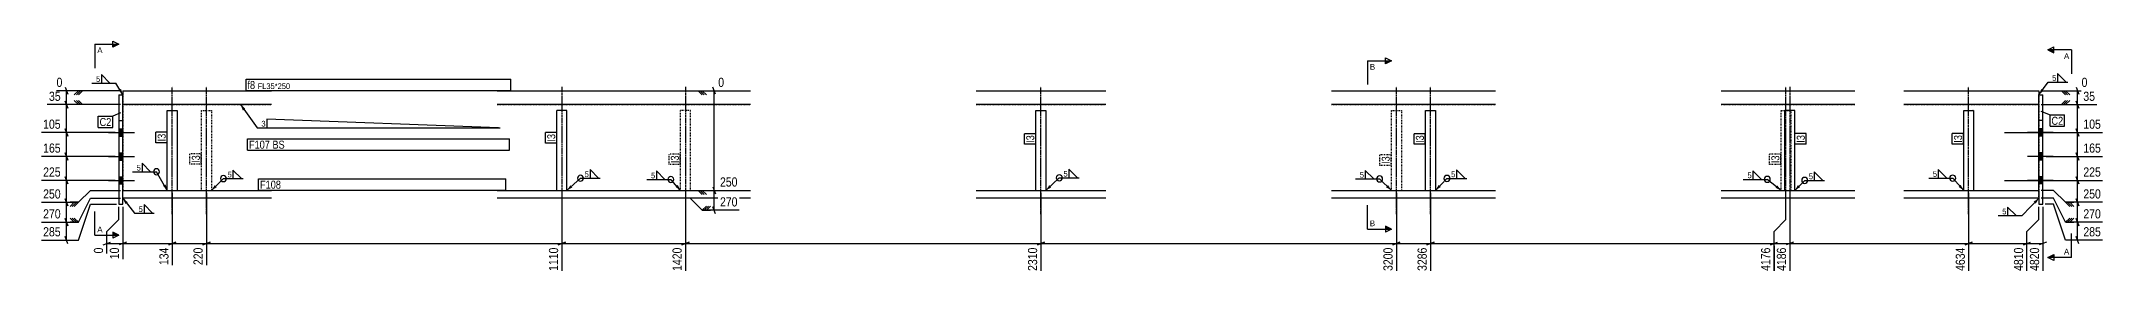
# Model space of a CAD drawing. Header units: millimetres. Extents: x 9 to 43793, y 10 to 1769.
# Drawn here: x 38628 to 43793, y 10 to 591 of the extents above; entities that cross this region are included whole.
import ezdxf

# ---------------------------------------------------------------- set-up
doc = ezdxf.new("R2010")
doc.units = ezdxf.units.MM
doc.linetypes.add('DXK_LINE_DOT2', pattern=[3.9198, 1.9599, -1.9599])
doc.linetypes.add('DXK_LINE_DOT3', pattern=[5.9187, 2.979, -0.9799, 0.9799, -0.9799])
for name, color, linetype in [('MÅLSÆTNING', 7, 'Continuous'), ('STÅL', 7, 'Continuous'), ('TEKST', 7, 'Continuous')]:
    doc.layers.add(name, color=color, linetype=linetype)
doc.styles.add('Arial', font='ARIAL.TTF', dxfattribs={"height": 0.2})
doc.styles.add('Arial Narrow', font='ARIALN.TTF', dxfattribs={"height": 0.2})

msp = doc.modelspace()

# ---------------------------------------------------------------- hatches: boundary and pattern name
at = {"layer": 'STÅL', "linetype": 'Continuous'}
for points in [[(38832.6, 352.6), (38832.6, 370.6), (38822.6, 370.6), (38822.6, 352.6)], [(38832.6, 352.6), (38832.6, 370.6), (38822.6, 370.6), (38822.6, 352.6)], [(43642.6, 352.6), (43642.6, 370.6), (43632.6, 370.6), (43632.6, 352.6)], [(43642.6, 352.6), (43642.6, 370.6), (43632.6, 370.6), (43632.6, 352.6)], [(38832.6, 292.6), (38832.6, 310.6), (38822.6, 310.6), (38822.6, 292.6)], [(38832.6, 292.6), (38832.6, 310.6), (38822.6, 310.6), (38822.6, 292.6)], [(43642.6, 292.6), (43642.6, 310.6), (43632.6, 310.6), (43632.6, 292.6)], [(43642.6, 292.6), (43642.6, 310.6), (43632.6, 310.6), (43632.6, 292.6)], [(38832.6, 232.6), (38832.6, 250.6), (38822.6, 250.6), (38822.6, 232.6)], [(38832.6, 232.6), (38832.6, 250.6), (38822.6, 250.6), (38822.6, 232.6)], [(43642.6, 232.6), (43642.6, 250.6), (43632.6, 250.6), (43632.6, 232.6)], [(43642.6, 232.6), (43642.6, 250.6), (43632.6, 250.6), (43632.6, 232.6)]]:
    msp.add_hatch(color=96, dxfattribs=at).paths.add_polyline_path(points)
at = {"layer": 'TEKST', "linetype": 'Continuous'}
for points in [[(38828.1, 471.4), (38832.6, 456.6), (38821.7, 467.5)], [(39133.3, 417.2), (39127.6, 431.6), (39139.4, 421.6)], [(39133.3, 417.2), (39127.6, 431.6), (39139.4, 421.6)], [(38939.8, 231.4), (38944.1, 216.6), (38933.3, 227.7)], [(39068, 224.4), (39054.7, 216.6), (39062.8, 229.8)], [(39958.8, 223.8), (39945.1, 216.6), (39953.8, 229.4)], [(40222.6, 230.3), (40229.7, 216.6), (40216.9, 225.3)], [(41158.6, 224.1), (41145.1, 216.6), (41153.4, 229.6)], [(42002.3, 229.7), (42010.5, 216.6), (41997.1, 224.3)], [(42977.2, 228.9), (42986.5, 216.6), (42972.4, 223.1)], [(43436.9, 230.3), (43444.1, 216.6), (43431.3, 225.3)], [(38838.9, 182.5), (38832.6, 196.6), (38844.8, 187.1)], [(43619.4, 188.5), (43632.6, 196.6), (43624.8, 183.2)]]:
    msp.add_hatch(color=3, dxfattribs=at).paths.add_polyline_path(points)

# ---------------------------------------------------------------- linework, layer by layer
at = {"layer": 'MÅLSÆTNING', "color": 7, "linetype": 'Continuous'}
for p, q in [((38721.5, 466.6), (38711, 456.1)), ((38732, 466.6), (38711, 466.6)), ((38726.7, 466.6), (38716.2, 456.1)), ((38732, 466.6), (38721.5, 456.1)), ((40240.6, 466.6), (40338.9, 466.6)), ((40273.5, 466.6), (40284, 456.1)), ((40273.5, 466.6), (40294.5, 466.6)), ((40278.8, 466.6), (40289.3, 456.1)), ((40284, 466.6), (40294.5, 456.1)), ((40317.6, 457.6), (40310.4, 475.6)), ((40314, 216.6), (40314, 466.6)), ((43638.6, 466.6), (43754.1, 466.6)), ((43688.8, 466.6), (43699.3, 456.1)), ((43688.8, 466.6), (43709.8, 466.6)), ((43694.1, 466.6), (43704.6, 456.1)), ((43699.3, 466.6), (43709.8, 456.1)), ((43725.7, 475.6), (43732.9, 457.6)), ((43729.3, 431.6), (43729.3, 466.6)), ((38826.6, 431.6), (38643.3, 431.6)), ((38687.9, 440.6), (38695.1, 422.6)), ((38691.5, 361.6), (38691.5, 431.6)), ((38721.5, 431.6), (38711, 442.1)), ((38721.5, 431.6), (38711, 442.1)), ((38732, 431.6), (38711, 431.6)), ((38732, 431.6), (38711, 431.6)), ((38726.7, 431.6), (38716.2, 442.1)), ((38726.7, 431.6), (38716.2, 442.1)), ((38732, 431.6), (38721.5, 442.1)), ((38732, 431.6), (38721.5, 442.1)), ((43638.6, 431.6), (43777.5, 431.6)), ((43638.6, 431.6), (43777.5, 431.6)), ((43688.8, 431.6), (43699.3, 442.1)), ((43688.8, 431.6), (43699.3, 442.1)), ((43688.8, 431.6), (43709.8, 431.6)), ((43688.8, 431.6), (43709.8, 431.6)), ((43694.1, 431.6), (43704.6, 442.1)), ((43694.1, 431.6), (43704.6, 442.1)), ((43699.3, 431.6), (43709.8, 442.1)), ((43699.3, 431.6), (43709.8, 442.1)), ((43732.9, 422.6), (43725.7, 440.6)), ((43725.7, 440.6), (43732.9, 422.6)), ((38813.6, 361.6), (38628.7, 361.6)), ((38695.1, 352.6), (38687.9, 370.6)), ((38687.9, 310.6), (38695.1, 292.6)), ((43725.7, 310.6), (43732.9, 292.6)), ((38813.6, 301.6), (38628.7, 301.6)), ((38691.5, 241.6), (38691.5, 301.6)), ((43651.1, 301.6), (43792.1, 301.6)), ((43729.3, 241.6), (43729.3, 301.6)), ((38813.6, 241.6), (38628.7, 241.6)), ((38813.6, 241.6), (38628.7, 241.6)), ((38695.1, 232.6), (38687.9, 250.6)), ((38687.9, 250.6), (38695.1, 232.6)), ((38691.5, 186.6), (38691.5, 241.6)), ((38721.5, 186.6), (38751.5, 216.6)), ((38721.5, 186.6), (38751.5, 216.6)), ((38751.5, 216.6), (38826.6, 216.6)), ((38751.5, 216.6), (38826.6, 216.6)), ((38956.6, 210.6), (38956.6, 29)), ((38956.6, 210.6), (38956.6, 29)), ((39042.2, 210.6), (39042.2, 29)), ((39932.6, 210.6), (39932.6, 14.4)), ((40239.6, 216.6), (40376.8, 216.6)), ((40239.6, 216.6), (40376.8, 216.6)), ((40242.2, 210.6), (40242.2, 14.4)), ((40242.2, 210.6), (40242.2, 14.4)), ((40273.5, 216.6), (40284, 206.1)), ((40273.5, 216.6), (40294.5, 216.6)), ((40273.5, 216.6), (40284, 206.1)), ((40273.5, 216.6), (40294.5, 216.6)), ((40278.8, 216.6), (40289.3, 206.1)), ((40278.8, 216.6), (40289.3, 206.1)), ((40284, 216.6), (40294.5, 206.1)), ((40284, 216.6), (40294.5, 206.1)), ((40310.4, 225.6), (40317.6, 207.6)), ((40310.4, 225.6), (40317.6, 207.6)), ((40314, 166.6), (40314, 216.6)), ((41132.6, 210.6), (41132.6, 14.4)), ((41132.6, 210.6), (41132.6, 14.4)), ((42023, 210.6), (42023, 14.4)), ((42108.6, 210.6), (42108.6, 14.4)), ((42108.6, 210.6), (42108.6, 14.4)), ((42999, 143.1), (42999, 210.6)), ((42999, 143.1), (42999, 210.6)), ((43008.6, 210.6), (43008.6, 14.4)), ((43008.6, 210.6), (43008.6, 14.4)), ((43456.6, 210.6), (43456.6, 14.4)), ((43456.6, 210.6), (43456.6, 14.4)), ((43546.6, 241.6), (43792.1, 241.6)), ((43669.3, 216.6), (43638.6, 216.6)), ((43669.3, 216.6), (43638.6, 216.6)), ((43699.3, 186.6), (43669.3, 216.6)), ((43699.3, 186.6), (43669.3, 216.6)), ((43732.9, 232.6), (43725.7, 250.6)), ((38628.7, 186.6), (38721.5, 186.6)), ((38628.7, 186.6), (38721.5, 186.6)), ((38695.1, 177.6), (38687.9, 195.6)), ((38687.9, 195.6), (38695.1, 177.6)), ((38691.5, 136.6), (38691.5, 186.6)), ((38711, 186.6), (38700.5, 176.1)), ((38721.5, 186.6), (38700.5, 186.6)), ((38711, 186.6), (38700.5, 176.1)), ((38721.5, 186.6), (38700.5, 186.6)), ((38716.2, 186.6), (38705.7, 176.1)), ((38716.2, 186.6), (38705.7, 176.1)), ((38721.5, 186.6), (38711, 176.1)), ((38721.5, 186.6), (38711, 176.1)), ((38721.5, 136.6), (38751.5, 196.6)), ((38721.5, 136.6), (38751.5, 196.6)), ((38721.5, 91.6), (38751.5, 181.6)), ((38751.5, 196.6), (38826.6, 196.6)), ((38751.5, 196.6), (38826.6, 196.6)), ((38751.5, 181.6), (38816.6, 181.6)), ((38822.6, 143.1), (38822.6, 175.6)), ((38832.6, 175.6), (38832.6, 43.7)), ((38832.6, 175.6), (38832.6, 43.7)), ((40254, 196.6), (40241.6, 196.6)), ((40284, 166.6), (40254, 196.6)), ((40284, 166.6), (40294.5, 177.1)), ((40376.8, 166.6), (40284, 166.6)), ((40284, 166.6), (40305, 166.6)), ((40289.3, 166.6), (40299.8, 177.1)), ((40294.5, 166.6), (40305, 177.1)), ((40317.6, 157.6), (40310.4, 175.6)), ((43632.6, 143.1), (43632.6, 175.6)), ((43632.6, 143.1), (43632.6, 175.6)), ((43669.3, 196.6), (43638.6, 196.6)), ((43669.3, 196.6), (43638.6, 196.6)), ((43642.6, 175.6), (43642.6, 14.4)), ((43669.3, 181.6), (43648.6, 181.6)), ((43699.3, 136.6), (43669.3, 196.6)), ((43699.3, 136.6), (43669.3, 196.6)), ((43699.3, 91.6), (43669.3, 181.6)), ((43699.3, 186.6), (43709.8, 176.1)), ((43699.3, 186.6), (43709.8, 176.1)), ((38628.7, 136.6), (38721.5, 136.6)), ((38628.7, 136.6), (38721.5, 136.6)), ((38695.1, 127.6), (38687.9, 145.6)), ((38687.9, 145.6), (38695.1, 127.6)), ((38691.5, 91.6), (38691.5, 136.6)), ((38711, 136.6), (38700.5, 147.1)), ((38711, 136.6), (38700.5, 147.1)), ((38721.5, 136.6), (38700.5, 136.6)), ((38721.5, 136.6), (38700.5, 136.6)), ((38716.2, 136.6), (38705.7, 147.1)), ((38716.2, 136.6), (38705.7, 147.1)), ((38721.5, 136.6), (38711, 147.1)), ((38721.5, 136.6), (38711, 147.1)), ((38792.6, 113.1), (38822.6, 143.1)), ((38792.6, 58.3), (38792.6, 113.1)), ((42969, 113.1), (42999, 143.1)), ((42969, 113.1), (42999, 143.1)), ((42969, 14.4), (42969, 113.1)), ((43602.6, 113.1), (43632.6, 143.1)), ((43602.6, 113.1), (43632.6, 143.1)), ((43602.6, 14.4), (43602.6, 113.1)), ((43699.3, 136.6), (43709.8, 147.1)), ((43699.3, 136.6), (43709.8, 147.1)), ((43792.1, 136.6), (43699.3, 136.6)), ((43699.3, 136.6), (43720.3, 136.6)), ((43704.6, 136.6), (43715.1, 147.1)), ((43709.8, 136.6), (43720.3, 147.1)), ((43725.7, 145.6), (43732.9, 127.6)), ((43729.3, 91.6), (43729.3, 136.6)), ((38628.7, 91.6), (38721.5, 91.6)), ((38695.1, 82.6), (38687.9, 100.6)), ((38783.6, 79.5), (38801.6, 86.7)), ((38792.6, 83.1), (38832.6, 83.1)), ((38841.6, 86.7), (38823.6, 79.5)), ((38841.6, 86.7), (38823.6, 79.5)), ((38832.6, 83.1), (38956.6, 83.1)), ((38965.6, 86.7), (38947.6, 79.5)), ((38947.6, 79.5), (38965.6, 86.7)), ((38956.6, 83.1), (39042.2, 83.1)), ((39033.2, 79.5), (39051.2, 86.7)), ((39923.6, 79.5), (39941.6, 86.7)), ((40251.2, 86.7), (40233.2, 79.5)), ((40233.2, 79.5), (40251.2, 86.7)), ((40242.2, 83.1), (41132.6, 83.1)), ((41141.6, 86.7), (41123.6, 79.5)), ((41123.6, 79.5), (41141.6, 86.7)), ((41132.6, 83.1), (42023, 83.1)), ((42014, 79.5), (42032, 86.7)), ((42117.6, 86.7), (42099.6, 79.5)), ((42099.6, 79.5), (42117.6, 86.7)), ((42960, 79.5), (42978, 86.7)), ((42969, 83.1), (43008.6, 83.1)), ((43017.6, 86.7), (42999.6, 79.5)), ((43017.6, 86.7), (42999.6, 79.5)), ((43008.6, 83.1), (43456.6, 83.1)), ((43465.6, 86.7), (43447.6, 79.5)), ((43447.6, 79.5), (43465.6, 86.7)), ((43593.6, 79.5), (43611.6, 86.7)), ((43602.6, 83.1), (43642.6, 83.1)), ((43651.6, 86.7), (43633.6, 79.5)), ((43792.1, 91.6), (43699.3, 91.6)), ((43732.9, 82.6), (43725.7, 100.6))]:
    msp.add_line(p, q, dxfattribs=at)
at = {"layer": 'STÅL', "color": 2, "linetype": 'Continuous'}
for p, q in [((38832.6, 466.6), (38832.6, 456.6)), ((38832.6, 466.6), (39204.7, 466.6)), ((39770.1, 466.6), (40404.7, 466.6)), ((40970.1, 466.6), (41295.1, 466.6)), ((41860.5, 466.6), (42271.1, 466.6)), ((42836.5, 466.6), (43171.1, 466.6)), ((43294.1, 466.6), (43632.6, 466.6)), ((43632.6, 466.6), (43632.6, 456.6)), ((38822.6, 456.6), (38822.6, 181.6)), ((38822.6, 456.6), (38832.6, 456.6)), ((38832.6, 216.6), (38832.6, 456.6)), ((39204.7, 431.6), (38832.6, 431.6)), ((38944.1, 216.6), (38944.1, 416.6)), ((38944.1, 416.6), (38969.1, 416.6)), ((38969.1, 416.6), (38969.1, 216.6)), ((40404.7, 431.6), (39770.1, 431.6)), ((39920.1, 216.6), (39920.1, 416.6)), ((39945.1, 416.6), (39920.1, 416.6)), ((39945.1, 216.6), (39945.1, 416.6)), ((41295.1, 431.6), (40970.1, 431.6)), ((41120.1, 216.6), (41120.1, 416.6)), ((41120.1, 416.6), (41145.1, 416.6)), ((41145.1, 416.6), (41145.1, 216.6)), ((42271.1, 431.6), (41860.5, 431.6)), ((42096.1, 216.6), (42096.1, 416.6)), ((42096.1, 416.6), (42121.1, 416.6)), ((42121.1, 416.6), (42121.1, 216.6)), ((43171.1, 431.6), (42836.5, 431.6)), ((42996.1, 216.6), (42996.1, 416.6)), ((43021.1, 416.6), (42996.1, 416.6)), ((43021.1, 216.6), (43021.1, 416.6)), ((43632.6, 431.6), (43294.1, 431.6)), ((43444.1, 216.6), (43444.1, 416.6)), ((43444.1, 416.6), (43469.1, 416.6)), ((43469.1, 416.6), (43469.1, 216.6)), ((43632.6, 216.6), (43632.6, 456.6)), ((43632.6, 456.6), (43642.6, 456.6)), ((43642.6, 181.6), (43642.6, 456.6)), ((38822.6, 391.6), (38832.6, 391.6)), ((43642.6, 391.6), (43632.6, 391.6)), ((38832.6, 196.6), (38832.6, 216.6)), ((38832.6, 216.6), (39204.7, 216.6)), ((39770.1, 216.6), (40404.7, 216.6)), ((40970.1, 216.6), (41295.1, 216.6)), ((41860.5, 216.6), (42271.1, 216.6)), ((42836.5, 216.6), (43171.1, 216.6)), ((43294.1, 216.6), (43632.6, 216.6)), ((43632.6, 216.6), (43632.6, 196.6)), ((38822.6, 181.6), (38832.6, 181.6)), ((39204.7, 196.6), (38832.6, 196.6)), ((38832.6, 181.6), (38832.6, 196.6)), ((40404.7, 196.6), (39770.1, 196.6)), ((41295.1, 196.6), (40970.1, 196.6)), ((42271.1, 196.6), (41860.5, 196.6)), ((43171.1, 196.6), (42836.5, 196.6)), ((43632.6, 196.6), (43294.1, 196.6)), ((43632.6, 196.6), (43632.6, 181.6)), ((43632.6, 181.6), (43642.6, 181.6))]:
    msp.add_line(p, q, dxfattribs=at)
at = {"layer": 'STÅL', "color": 7, "linetype": 'DXK_LINE_DOT3'}
for p, q in [((38956.6, 156.6), (38956.6, 476.6)), ((39042.2, 156.6), (39042.2, 476.6)), ((39932.6, 476.6), (39932.6, 156.6)), ((40242.2, 476.6), (40242.2, 156.6)), ((41132.6, 156.6), (41132.6, 476.6)), ((42023, 156.6), (42023, 476.6)), ((42108.6, 156.6), (42108.6, 476.6)), ((42999, 156.6), (42999, 476.6)), ((43008.6, 476.6), (43008.6, 156.6)), ((43456.6, 156.6), (43456.6, 476.6))]:
    msp.add_line(p, q, dxfattribs=at)
at = {"layer": 'STÅL', "color": 7, "linetype": 'DXK_LINE_DOT2'}
for p, q in [((38832.6, 456.6), (38832.6, 431.6)), ((38832.6, 431.6), (38832.6, 216.6)), ((38832.6, 431.6), (39204.7, 431.6)), ((39029.7, 216.6), (39029.7, 416.6)), ((39029.7, 416.6), (39054.7, 416.6)), ((39054.7, 416.6), (39054.7, 216.6)), ((39770.1, 431.6), (40404.7, 431.6)), ((39921.7, 416.6), (39921.8, 416.6)), ((40229.7, 216.6), (40229.7, 416.6)), ((40254.7, 416.6), (40229.7, 416.6)), ((40254.7, 216.6), (40254.7, 416.6)), ((40970.1, 431.6), (41295.1, 431.6)), ((41860.5, 431.6), (42271.1, 431.6)), ((42010.5, 216.6), (42010.5, 416.6)), ((42010.5, 416.6), (42035.5, 416.6)), ((42035.5, 416.6), (42035.5, 216.6)), ((42836.5, 431.6), (43171.1, 431.6)), ((42986.5, 216.6), (42986.5, 416.6)), ((42986.5, 416.6), (43011.5, 416.6)), ((43011.5, 416.6), (43011.5, 216.6)), ((43294.1, 431.6), (43632.6, 431.6)), ((43467.5, 416.6), (43467.4, 416.6)), ((43632.6, 456.6), (43632.6, 431.6)), ((43632.6, 431.6), (43632.6, 216.6)), ((38832.6, 216.6), (39204.7, 216.6)), ((38832.6, 196.6), (38832.6, 216.6)), ((39770.1, 216.6), (40404.7, 216.6)), ((40970.1, 216.6), (41295.1, 216.6)), ((41860.5, 216.6), (42271.1, 216.6)), ((42836.5, 216.6), (43171.1, 216.6)), ((43294.1, 216.6), (43632.6, 216.6)), ((43632.6, 196.6), (43632.6, 216.6))]:
    msp.add_line(p, q, dxfattribs=at)
at = {"layer": 'STÅL', "color": 96, "linetype": 'Continuous'}
for p, q in [((38796.6, 361.6), (38861.6, 361.6)), ((38796.6, 361.6), (38861.6, 361.6)), ((38822.6, 370.6), (38832.6, 370.6)), ((38822.6, 370.6), (38832.6, 370.6)), ((43668.6, 361.6), (43603.6, 361.6)), ((43668.6, 361.6), (43603.6, 361.6)), ((43642.6, 370.6), (43632.6, 370.6)), ((43642.6, 370.6), (43632.6, 370.6)), ((38822.6, 352.6), (38832.6, 352.6)), ((38822.6, 352.6), (38832.6, 352.6)), ((38822.6, 310.6), (38832.6, 310.6)), ((38822.6, 310.6), (38832.6, 310.6)), ((43642.6, 352.6), (43632.6, 352.6)), ((43642.6, 352.6), (43632.6, 352.6)), ((43642.6, 310.6), (43632.6, 310.6)), ((43642.6, 310.6), (43632.6, 310.6)), ((38796.6, 301.6), (38861.6, 301.6)), ((38796.6, 301.6), (38861.6, 301.6)), ((38822.6, 292.6), (38832.6, 292.6)), ((38822.6, 292.6), (38832.6, 292.6)), ((43668.6, 301.6), (43603.6, 301.6)), ((43668.6, 301.6), (43603.6, 301.6)), ((43642.6, 292.6), (43632.6, 292.6)), ((43642.6, 292.6), (43632.6, 292.6)), ((38796.6, 241.6), (38861.6, 241.6)), ((38796.6, 241.6), (38861.6, 241.6)), ((38822.6, 250.6), (38832.6, 250.6)), ((38822.6, 250.6), (38832.6, 250.6)), ((38822.6, 232.6), (38832.6, 232.6)), ((38822.6, 232.6), (38832.6, 232.6)), ((43668.6, 241.6), (43603.6, 241.6)), ((43668.6, 241.6), (43603.6, 241.6)), ((43642.6, 250.6), (43632.6, 250.6)), ((43642.6, 250.6), (43632.6, 250.6)), ((43642.6, 232.6), (43632.6, 232.6)), ((43642.6, 232.6), (43632.6, 232.6))]:
    msp.add_line(p, q, dxfattribs=at)
at = {"layer": 'TEKST', "color": 3, "linetype": 'Continuous'}
for p, q in [((38832.6, 456.6), (38815.2, 485.7)), ((38944.1, 216.6), (38917, 263.3)), ((40229.7, 216.6), (40205.5, 243.9)), ((42010.5, 216.6), (41981, 245.2)), ((42986.5, 216.6), (42952.2, 244.2)), ((43444.1, 216.6), (43416.7, 247.3)), ((43632.6, 196.6), (43590.5, 153.4))]:
    msp.add_line(p, q, dxfattribs=at)
for centre, start, end in [((38917, 263.3), 90, 270), ((38917, 263.3), 270, 90), ((40205.5, 243.9), 90, 270), ((40205.5, 243.9), 270, 90), ((41981, 245.2), 90, 270), ((41981, 245.2), 270, 90), ((42952.2, 244.2), 90, 270), ((42952.2, 244.2), 270, 90), ((43416.7, 247.3), 90, 270), ((43416.7, 247.3), 270, 90)]:
    msp.add_arc(centre, 7.5, start, end, dxfattribs=at)

# ---------------------------------------------------------------- wipeouts: each hides what was drawn before it
at = {"color": 0, "linetype": 'Continuous'}
for points in [[(38781.9, 560.9), (38781.9, 575.9), (38768.6, 575.9), (38768.6, 560.9)], [(41969.8, 519.4), (41969.8, 534.4), (41956.5, 534.4), (41956.5, 519.4)], [(43708.6, 546.3), (43708.6, 561.3), (43695.3, 561.3), (43695.3, 546.3)], [(41969.8, 126.6), (41969.8, 141.6), (41956.5, 141.6), (41956.5, 126.6)]]:
    msp.add_wipeout(points, dxfattribs=at).dxf.layer = 'TEKST'
at = {"color": 0}
for points in [[(39190.1, 375.5), (39190.1, 392.9), (39178.6, 392.9), (39178.6, 375.5)], [(39201.1, 321.2), (39201.1, 342.2), (39148.6, 342.2), (39148.6, 321.2)], [(39105.5, 247.9), (39105.5, 265.3), (39094, 265.3), (39094, 247.9)], [(39999.9, 248.8), (39999.9, 266.2), (39988.4, 266.2), (39988.4, 248.8)], [(40166.2, 245.7), (40166.2, 263.1), (40154.6, 263.1), (40154.6, 245.7)], [(41199.4, 249.9), (41199.4, 267.3), (41187.8, 267.3), (41187.8, 249.9)], [(41941.7, 247), (41941.7, 264.4), (41930.2, 264.4), (41930.2, 247)], [(42170.4, 248.5), (42170.4, 265.9), (42158.9, 265.9), (42158.9, 248.5)], [(42912.9, 246), (42912.9, 263.4), (42901.4, 263.4), (42901.4, 246)], [(43066.7, 243.4), (43066.7, 260.8), (43055.1, 260.8), (43055.1, 243.4)], [(43377.4, 249.1), (43377.4, 266.5), (43365.8, 266.5), (43365.8, 249.1)]]:
    msp.add_wipeout(points, dxfattribs=at).dxf.layer = 'TEKST'

# ---------------------------------------------------------------- next in the draw order: hatches: boundary and pattern name
at = {"layer": 'TEKST', "linetype": 'Continuous'}
for color, points in [(30, [(38807.6, 575.9), (38807.6, 583.4), (38822.6, 583.4)]), (30, [(43669.6, 568.8), (43669.6, 561.3), (43654.6, 568.8)]), (30, [(41995.5, 534.4), (41995.5, 541.9), (42010.5, 541.9)]), (3, [(42134.1, 224.9), (42121.1, 216.6), (42128.7, 230.1)]), (3, [(43034.3, 224.6), (43021.1, 216.6), (43029, 229.9)]), (30, [(41995.5, 119.1), (41995.5, 126.6), (42010.5, 119.1)])]:
    msp.add_hatch(color=color, dxfattribs=at).paths.add_polyline_path(points)

# ---------------------------------------------------------------- next in the draw order: linework, layer by layer
at = {"layer": 'TEKST', "color": 7, "linetype": 'Continuous'}
for p, q in [((38762.6, 583.4), (38762.6, 523.4)), ((38762.6, 583.4), (38822.6, 583.4)), ((43714.6, 568.8), (43654.6, 568.8)), ((41950.5, 541.9), (41950.5, 481.9)), ((41950.5, 541.9), (42010.5, 541.9)), ((41950.5, 119.1), (41950.5, 179.1)), ((41950.5, 119.1), (42010.5, 119.1))]:
    msp.add_line(p, q, dxfattribs=at)
at = {"layer": 'TEKST', "color": 30, "linetype": 'Continuous'}
for p, q in [((38807.6, 575.9), (38807.6, 590.9)), ((38807.6, 590.9), (38822.6, 583.4)), ((38822.6, 583.4), (38807.6, 575.9)), ((43654.6, 568.8), (43669.6, 576.3)), ((43654.6, 568.8), (43669.6, 561.3)), ((43669.6, 561.3), (43669.6, 576.3)), ((41995.5, 534.4), (41995.5, 549.4)), ((41995.5, 549.4), (42010.5, 541.9)), ((42010.5, 541.9), (41995.5, 534.4)), ((42010.5, 119.1), (41995.5, 126.6)), ((41995.5, 126.6), (41995.5, 111.6)), ((42010.5, 119.1), (41995.5, 111.6))]:
    msp.add_line(p, q, dxfattribs=at)
at = {"layer": 'TEKST', "color": 3, "linetype": 'Continuous'}
for p, q in [((39127.6, 431.6), (39169.3, 373.7)), ((39127.6, 431.6), (39169.3, 373.7)), ((39169.3, 373.7), (39778.3, 373.7)), ((39774, 373.7), (39193.2, 395.2)), ((39193.2, 395.2), (39193.2, 373.7)), ((39193.2, 373.7), (39774, 373.7)), ((39130.1, 246.1), (39108.6, 267.6)), ((39108.6, 267.6), (39108.6, 246.1)), ((40024.4, 247), (40003, 268.5)), ((40003, 268.5), (40003, 247)), ((40190.7, 243.9), (40169.3, 265.4)), ((40169.3, 265.4), (40169.3, 243.9)), ((41223.9, 248.1), (41202.5, 269.5)), ((41202.5, 269.5), (41202.5, 248.1)), ((41944.8, 266.6), (41944.8, 245.2)), ((42194.9, 246.7), (42173.5, 268.1)), ((42173.5, 268.1), (42173.5, 246.7)), ((42916, 265.7), (42916, 244.2)), ((43091.2, 241.6), (43069.8, 263)), ((43069.8, 263), (43069.8, 241.6)), ((43401.9, 247.3), (43380.4, 268.7)), ((43380.4, 268.7), (43380.4, 247.3)), ((39054.7, 216.6), (39084.7, 246.1)), ((39084.7, 246.1), (39134.3, 246.1)), ((39108.6, 246.1), (39130.1, 246.1)), ((39945.1, 216.6), (39979.1, 247)), ((39979.1, 247), (40028.7, 247)), ((40003, 247), (40024.4, 247)), ((40145.3, 243.9), (40205.5, 243.9)), ((40169.3, 243.9), (40190.7, 243.9)), ((41145.1, 216.6), (41178.5, 248.1)), ((41178.5, 248.1), (41228.2, 248.1)), ((41202.5, 248.1), (41223.9, 248.1)), ((41920.9, 245.2), (41981, 245.2)), ((41944.8, 245.2), (41966.3, 245.2)), ((42121.1, 216.6), (42149.6, 246.7)), ((42149.6, 246.7), (42199.2, 246.7)), ((42173.5, 246.7), (42194.9, 246.7)), ((42892.1, 244.2), (42952.2, 244.2)), ((42916, 244.2), (42937.4, 244.2)), ((43021.1, 216.6), (43045.8, 241.6)), ((43045.8, 241.6), (43095.5, 241.6)), ((43069.8, 241.6), (43091.2, 241.6)), ((43356.5, 247.3), (43416.7, 247.3)), ((43380.4, 247.3), (43401.9, 247.3))]:
    msp.add_line(p, q, dxfattribs=at)
for centre, start, end in [((39084.7, 246.1), 90, 270), ((39084.7, 246.1), 270, 90), ((39979.1, 247), 90, 270), ((39979.1, 247), 270, 90), ((41178.5, 248.1), 90, 270), ((41178.5, 248.1), 270, 90), ((42149.6, 246.7), 90, 270), ((42149.6, 246.7), 270, 90), ((43045.8, 241.6), 90, 270), ((43045.8, 241.6), 270, 90)]:
    msp.add_arc(centre, 7.5, start, end, dxfattribs=at)

# ---------------------------------------------------------------- next in the draw order: texts
at = {"layer": 'TEKST', "color": 3, "linetype": 'Continuous', "style": 'Arial'}
for s, p in [('A', (38768.6, 560.9)), ('B', (41956.5, 519.4)), ('A', (43695.3, 546.3)), ('B', (41956.5, 126.6))]:
    msp.add_text(s, height=14.3, dxfattribs=at).set_placement(p)
at = {"layer": 'TEKST', "color": 3, "style": 'Arial Narrow'}
for s, p in [('3', (39179.8, 376.7)), ('5', (39095.2, 249.1)), ('5', (39989.6, 250)), ('5', (40155.8, 246.9)), ('5', (41189, 251.1)), ('5', (41931.4, 248.2)), ('5', (42160.1, 249.7)), ('5', (42902.6, 247.2)), ('5', (43056.3, 244.6)), ('5', (43367, 250.3))]:
    msp.add_text(s, height=14.3, dxfattribs=at).set_placement(p)

# ---------------------------------------------------------------- next in the draw order: wipeouts: each hides what was drawn before it
at = {"color": 0, "linetype": 'Continuous'}
for points, layer in [([(38681.7, 436.4), (38681.7, 470), (38642.9, 470), (38642.9, 436.4)], 'MÅLSÆTNING'), ([(40343.7, 471.4), (40343.7, 505), (40319.4, 505), (40319.4, 471.4)], 'MÅLSÆTNING'), ([(43758.9, 471.4), (43758.9, 505), (43734.7, 505), (43734.7, 471.4)], 'MÅLSÆTNING'), ([(38681.7, 306.4), (38681.7, 340), (38628.2, 340), (38628.2, 306.4)], 'MÅLSÆTNING'), ([(43792.6, 306.4), (43792.6, 340), (43739.1, 340), (43739.1, 306.4)], 'MÅLSÆTNING'), ([(40377.3, 221.4), (40377.3, 255), (40323.8, 255), (40323.8, 221.4)], 'MÅLSÆTNING'), ([(43792.6, 141.4), (43792.6, 175), (43739.1, 175), (43739.1, 141.4)], 'MÅLSÆTNING'), ([(38827.8, 77.7), (38794.2, 77.7), (38794.2, 38.8), (38827.8, 38.8)], 'MÅLSÆTNING'), ([(38951.8, 77.7), (38918.2, 77.7), (38918.2, 24.2), (38951.8, 24.2)], 'MÅLSÆTNING'), ([(39037.4, 77.7), (39003.8, 77.7), (39003.8, 24.2), (39037.4, 24.2)], 'MÅLSÆTNING'), ([(41127.8, 77.7), (41094.2, 77.7), (41094.2, 9.6), (41127.8, 9.6)], 'MÅLSÆTNING'), ([(42018.2, 77.7), (41984.6, 77.7), (41984.6, 9.6), (42018.2, 9.6)], 'MÅLSÆTNING'), ([(43003.8, 77.7), (42970.2, 77.7), (42970.2, 9.6), (43003.8, 9.6)], 'MÅLSÆTNING'), ([(43637.8, 77.7), (43604.2, 77.7), (43604.2, 9.6), (43637.8, 9.6)], 'MÅLSÆTNING'), ([(38781.9, 111.3), (38781.9, 126.3), (38768.6, 126.3), (38768.6, 111.3)], 'TEKST'), ([(43708.6, 55.6), (43708.6, 70.6), (43695.3, 70.6), (43695.3, 55.6)], 'TEKST')]:
    msp.add_wipeout(points, dxfattribs=at).dxf.layer = layer
at = {"color": 0}
for points in [[(39164, 470.8), (39164, 491.8), (39144.8, 491.8), (39144.8, 470.8)], [(43676.2, 489.9), (43676.2, 507.3), (43664.7, 507.3), (43664.7, 489.9)], [(38939.9, 358.6), (38918.9, 358.6), (38918.9, 339.4), (38939.9, 339.4)], [(39201.1, 321.2), (39201.1, 342.2), (39148.6, 342.2), (39148.6, 321.2)], [(39915.9, 358), (39894.9, 358), (39894.9, 338.8), (39915.9, 338.8)], [(41115.9, 354.9), (41094.9, 354.9), (41094.9, 335.7), (41115.9, 335.7)], [(42091.9, 354.9), (42070.9, 354.9), (42070.9, 335.7), (42091.9, 335.7)], [(43046, 355.3), (43025, 355.3), (43025, 336.1), (43046, 336.1)], [(43439.9, 355.3), (43418.9, 355.3), (43418.9, 336.1), (43439.9, 336.1)], [(38877.7, 265.1), (38877.7, 282.5), (38866.1, 282.5), (38866.1, 265.1)], [(39025.5, 304.7), (39004.5, 304.7), (39004.5, 285.5), (39025.5, 285.5)], [(42006.3, 302.1), (41985.3, 302.1), (41985.3, 282.9), (42006.3, 282.9)], [(42982.3, 304), (42961.3, 304), (42961.3, 284.8), (42982.3, 284.8)], [(39788.1, 220.8), (39788.1, 241.8), (39176.3, 241.8), (39176.3, 220.8)], [(38882.7, 161.2), (38882.7, 178.6), (38871.1, 178.6), (38871.1, 161.2)], [(43551.2, 155.2), (43551.2, 172.6), (43539.6, 172.6), (43539.6, 155.2)]]:
    msp.add_wipeout(points, dxfattribs=at).dxf.layer = 'TEKST'

# ---------------------------------------------------------------- next in the draw order: hatches: boundary and pattern name
at = {"layer": 'TEKST', "linetype": 'Continuous'}
for color, points in [(3, [(43644.4, 466.5), (43632.6, 456.6), (43638.3, 470.9)]), (30, [(38807.6, 103.8), (38807.6, 111.3), (38822.6, 103.8)]), (30, [(43669.6, 55.6), (43669.6, 48.1), (43654.6, 48.1)])]:
    msp.add_hatch(color=color, dxfattribs=at).paths.add_polyline_path(points)

# ---------------------------------------------------------------- next in the draw order: linework, layer by layer
at = {"layer": 'MÅLSÆTNING', "color": 7, "linetype": 'Continuous'}
for p, q in [((38826.6, 466.6), (38666.6, 466.6)), ((38687.9, 475.6), (38695.1, 457.6)), ((38691.5, 431.6), (38691.5, 466.6)), ((38826.6, 431.6), (38643.3, 431.6)), ((43729.3, 361.6), (43729.3, 431.6)), ((38813.6, 361.6), (38628.7, 361.6)), ((38687.9, 370.6), (38695.1, 352.6)), ((38691.5, 301.6), (38691.5, 361.6)), ((43546.6, 361.6), (43792.1, 361.6)), ((43546.6, 361.6), (43792.1, 361.6)), ((43732.9, 352.6), (43725.7, 370.6)), ((43725.7, 370.6), (43732.9, 352.6)), ((38695.1, 292.6), (38687.9, 310.6)), ((38813.6, 301.6), (38628.7, 301.6)), ((39042.2, 210.6), (39042.2, 29)), ((42023, 210.6), (42023, 14.4)), ((43792.1, 186.6), (43699.3, 186.6)), ((43699.3, 186.6), (43720.3, 186.6)), ((43704.6, 186.6), (43715.1, 176.1)), ((43709.8, 186.6), (43720.3, 176.1)), ((43725.7, 195.6), (43732.9, 177.6)), ((42969, 14.4), (42969, 113.1)), ((43602.6, 14.4), (43602.6, 113.1)), ((39051.2, 86.7), (39033.2, 79.5)), ((39042.2, 83.1), (39932.6, 83.1)), ((42032, 86.7), (42014, 79.5)), ((42023, 83.1), (42108.6, 83.1)), ((42108.6, 83.1), (42969, 83.1)), ((42960, 79.5), (42978, 86.7)), ((43456.6, 83.1), (43602.6, 83.1)), ((43593.6, 79.5), (43611.6, 86.7))]:
    msp.add_line(p, q, dxfattribs=at)
at = {"layer": 'TEKST', "color": 7, "linetype": 'Continuous'}
for p, q in [((43714.6, 568.8), (43714.6, 508.8)), ((39145, 317.6), (39145, 345.8)), ((38762.6, 103.8), (38762.6, 163.8)), ((38762.6, 103.8), (38822.6, 103.8)), ((43714.6, 48.1), (43654.6, 48.1))]:
    msp.add_line(p, q, dxfattribs=at)
at = {"layer": 'TEKST', "color": 3, "linetype": 'Continuous'}
for p, q in [((43632.6, 456.6), (43655.4, 488.1)), ((43655.4, 488.1), (43705, 488.1)), ((43700.7, 488.1), (43679.3, 509.5)), ((43679.3, 509.5), (43679.3, 488.1)), ((43679.3, 488.1), (43700.7, 488.1)), ((38856.8, 263.3), (38917, 263.3)), ((38902.2, 263.3), (38880.8, 284.8)), ((38880.8, 284.8), (38880.8, 263.3)), ((38880.8, 263.3), (38902.2, 263.3)), ((38832.6, 196.6), (38861.8, 159.4)), ((38861.8, 159.4), (38911.5, 159.4)), ((38907.2, 159.4), (38885.7, 180.8)), ((38885.7, 180.8), (38885.7, 159.4)), ((38885.7, 159.4), (38907.2, 159.4)), ((43575.7, 153.4), (43554.3, 174.8)), ((43554.3, 174.8), (43554.3, 153.4)), ((43530.3, 153.4), (43590.5, 153.4)), ((43554.3, 153.4), (43575.7, 153.4))]:
    msp.add_line(p, q, dxfattribs=at)
at = {"layer": 'TEKST', "color": 30, "linetype": 'Continuous'}
for p, q in [((38822.6, 103.8), (38807.6, 111.3)), ((43654.6, 48.1), (43669.6, 55.6)), ((43669.6, 55.6), (43669.6, 40.6)), ((43669.6, 40.6), (43654.6, 48.1))]:
    msp.add_line(p, q, dxfattribs=at)

# ---------------------------------------------------------------- next in the draw order: texts
at = {"layer": 'MÅLSÆTNING', "color": 3, "linetype": 'Continuous', "style": 'Arial Narrow'}
for s, height, p in [('0', 22.9, (40324.2, 476.2)), ('0', 22.9, (43739.5, 476.2)), ('35', 22.91, (38647.7, 441.2)), ('165', 22.91, (38633, 311.2)), ('165', 22.91, (43743.9, 311.2))]:
    msp.add_text(s, height=height, dxfattribs=at).set_placement(p)
for s, p in [('134', (38947, 29)), ('220', (39032.6, 29)), ('2310', (41123, 14.4)), ('3200', (42013.4, 14.4)), ('4186', (42999, 14.4)), ('4820', (43633, 14.4))]:
    msp.add_text(s, height=22.91, rotation=90.0002, dxfattribs=at).set_placement(p)
at = {"layer": 'TEKST', "color": 3, "style": 'Arial Narrow'}
for p in [(43665.9, 491.1), (38867.3, 266.3), (38872.3, 162.4), (43540.8, 156.4)]:
    msp.add_text('5', height=14.3, dxfattribs=at).set_placement(p)
at = {"layer": 'TEKST', "color": 3, "linetype": 'Continuous', "style": 'Arial'}
for p in [(38768.6, 111.3), (43695.3, 55.6)]:
    msp.add_text('A', height=14.3, dxfattribs=at).set_placement(p)

# ---------------------------------------------------------------- next in the draw order: wipeouts: each hides what was drawn before it
at = {"color": 0, "linetype": 'Continuous'}
for points in [[(40377.3, 171.4), (40377.3, 205), (40323.8, 205), (40323.8, 171.4)], [(43792.6, 96.4), (43792.6, 130), (43739.1, 130), (43739.1, 96.4)], [(38787.8, 77.7), (38754.2, 77.7), (38754.2, 53.5), (38787.8, 53.5)]]:
    msp.add_wipeout(points, dxfattribs=at).dxf.layer = 'MÅLSÆTNING'
at = {"color": 0}
for points in [[(39164, 470.8), (39164, 491.8), (39144.8, 491.8), (39144.8, 470.8)], [(38939.9, 358.6), (38918.9, 358.6), (38918.9, 339.4), (38939.9, 339.4)], [(39797.4, 321.2), (39797.4, 342.2), (39207.4, 342.2), (39207.4, 321.2)], [(39915.9, 358), (39894.9, 358), (39894.9, 338.8), (39915.9, 338.8)], [(41115.9, 354.9), (41094.9, 354.9), (41094.9, 335.7), (41115.9, 335.7)], [(42091.9, 354.9), (42070.9, 354.9), (42070.9, 335.7), (42091.9, 335.7)], [(43046, 355.3), (43025, 355.3), (43025, 336.1), (43046, 336.1)], [(43439.9, 355.3), (43418.9, 355.3), (43418.9, 336.1), (43439.9, 336.1)], [(39025.5, 304.7), (39004.5, 304.7), (39004.5, 285.5), (39025.5, 285.5)], [(40225.5, 304), (40204.5, 304), (40204.5, 284.8), (40225.5, 284.8)], [(42006.3, 302.1), (41985.3, 302.1), (41985.3, 282.9), (42006.3, 282.9)], [(42982.3, 304), (42961.3, 304), (42961.3, 284.8), (42982.3, 284.8)], [(39788.1, 220.8), (39788.1, 241.8), (39176.3, 241.8), (39176.3, 220.8)]]:
    msp.add_wipeout(points, dxfattribs=at).dxf.layer = 'TEKST'

# ---------------------------------------------------------------- next in the draw order: linework, layer by layer
at = {"layer": 'MÅLSÆTNING', "color": 7, "linetype": 'Continuous'}
for p, q in [((43729.3, 136.6), (43729.3, 186.6)), ((43792.1, 136.6), (43699.3, 136.6)), ((43699.3, 136.6), (43720.3, 136.6)), ((43704.6, 136.6), (43715.1, 147.1)), ((43709.8, 136.6), (43720.3, 147.1)), ((43732.9, 127.6), (43725.7, 145.6))]:
    msp.add_line(p, q, dxfattribs=at)
at = {"layer": 'TEKST', "color": 7, "linetype": 'Continuous'}
for p, q in [((39141.2, 467.2), (39141.2, 495.4)), ((38915.3, 335.8), (38915.3, 362.2)), ((38943.5, 362.2), (38915.3, 362.2)), ((38943.5, 335.8), (38943.5, 362.2)), ((39891.3, 335.2), (39891.3, 361.6)), ((39919.5, 361.6), (39891.3, 361.6)), ((39919.5, 335.2), (39919.5, 361.6)), ((38943.5, 335.8), (38915.3, 335.8)), ((39919.5, 335.2), (39891.3, 335.2)), ((41091.3, 332.1), (41091.3, 358.5)), ((41119.5, 358.5), (41091.3, 358.5)), ((41119.5, 332.1), (41091.3, 332.1)), ((41119.5, 332.1), (41119.5, 358.5)), ((42067.3, 332.1), (42067.3, 358.5)), ((42095.5, 358.5), (42067.3, 358.5)), ((42095.5, 332.1), (42067.3, 332.1)), ((42095.5, 332.1), (42095.5, 358.5)), ((43021.4, 332.5), (43021.4, 358.9)), ((43049.6, 358.9), (43021.4, 358.9)), ((43049.6, 332.5), (43021.4, 332.5)), ((43049.6, 332.5), (43049.6, 358.9)), ((43415.3, 332.5), (43415.3, 358.9)), ((43443.5, 358.9), (43415.3, 358.9)), ((43443.5, 332.5), (43415.3, 332.5)), ((43443.5, 332.5), (43443.5, 358.9)), ((39172.7, 245.4), (39791.7, 245.4)), ((39172.7, 217.2), (39172.7, 245.4)), ((39172.7, 217.2), (39791.7, 217.2)), ((39791.7, 217.2), (39791.7, 245.4)), ((43714.6, 48.1), (43714.6, 108.1))]:
    msp.add_line(p, q, dxfattribs=at)
at = {"layer": 'TEKST', "color": 7, "linetype": 'DXK_LINE_DOT2'}
for p, q in [((39000.9, 281.9), (39000.9, 308.3)), ((39029.1, 308.3), (39000.9, 308.3)), ((39029.1, 281.9), (39000.9, 281.9)), ((39029.1, 281.9), (39029.1, 308.3)), ((41981.7, 279.3), (41981.7, 305.7)), ((42009.9, 305.7), (41981.7, 305.7)), ((42009.9, 279.3), (41981.7, 279.3)), ((42009.9, 279.3), (42009.9, 305.7)), ((42957.7, 281.2), (42957.7, 307.6)), ((42985.9, 307.6), (42957.7, 307.6)), ((42985.9, 281.2), (42957.7, 281.2)), ((42985.9, 281.2), (42985.9, 307.6))]:
    msp.add_line(p, q, dxfattribs=at)
at = {"layer": 'TEKST', "color": 3, "linetype": 'Continuous'}
for p, q in [((41966.3, 245.2), (41944.8, 266.6)), ((42937.4, 244.2), (42916, 265.7))]:
    msp.add_line(p, q, dxfattribs=at)
at = {"layer": 'TEKST', "color": 30, "linetype": 'Continuous'}
for p in [(38807.6, 111.3), (38822.6, 103.8)]:
    msp.add_line(p, (38807.6, 96.3), dxfattribs=at)

# ---------------------------------------------------------------- next in the draw order: texts
at = {"layer": 'MÅLSÆTNING', "color": 3, "linetype": 'Continuous', "style": 'Arial Narrow'}
for s, p in [('250', (40328.6, 226.2)), ('270', (40328.6, 176.2)), ('270', (43743.9, 146.2)), ('285', (43743.9, 101.2))]:
    msp.add_text(s, height=22.91, dxfattribs=at).set_placement(p)
for s, height, p in [('0', 22.9, (38783, 58.3)), ('10', 22.91, (38823, 43.7))]:
    msp.add_text(s, height=height, rotation=90.0002, dxfattribs=at).set_placement(p)
at = {"layer": 'TEKST', "color": 3, "style": 'Arial Narrow'}
for p in [(38939.9, 339.4), (39915.9, 338.8), (41115.9, 335.7), (42091.9, 335.7), (43046, 336.1), (43439.9, 336.1), (39025.5, 285.5), (42006.3, 282.9), (42982.3, 284.8)]:
    msp.add_text('I3', height=20.04, rotation=90.0002, dxfattribs=at).set_placement(p)
msp.add_text('F108', height=20.04, dxfattribs=at).set_placement((39176.3, 220.8))

# ---------------------------------------------------------------- next in the draw order: wipeouts: each hides what was drawn before it
at = {"color": 0, "linetype": 'Continuous'}
for points in [[(38686.1, 471.4), (38686.1, 505), (38661.8, 505), (38661.8, 471.4)], [(43777.9, 436.4), (43777.9, 470), (43739.1, 470), (43739.1, 436.4)], [(38681.7, 366.4), (38681.7, 400), (38628.2, 400), (38628.2, 366.4)], [(38681.7, 246.4), (38681.7, 280), (38628.2, 280), (38628.2, 246.4)], [(39927.8, 77.7), (39894.2, 77.7), (39894.2, 9.6), (39927.8, 9.6)], [(42103.8, 77.7), (42070.2, 77.7), (42070.2, 9.6), (42103.8, 9.6)], [(42964.2, 77.7), (42930.6, 77.7), (42930.6, 9.6), (42964.2, 9.6)], [(43451.8, 77.7), (43418.2, 77.7), (43418.2, 9.6), (43451.8, 9.6)], [(43597.8, 77.7), (43564.2, 77.7), (43564.2, 9.6), (43597.8, 9.6)]]:
    msp.add_wipeout(points, dxfattribs=at).dxf.layer = 'MÅLSÆTNING'
at = {"color": 0}
for points in [[(38775.9, 487.5), (38775.9, 504.9), (38764.3, 504.9), (38764.3, 487.5)], [(39800.9, 470.8), (39800.9, 485.8), (39170.3, 485.8), (39170.3, 470.8)], [(38803.8, 378), (38803.8, 399), (38774.4, 399), (38774.4, 378)], [(43693.4, 381.1), (43693.4, 402.1), (43664, 402.1), (43664, 381.1)], [(39797.4, 321.2), (39797.4, 342.2), (39207.4, 342.2), (39207.4, 321.2)], [(40225.5, 304), (40204.5, 304), (40204.5, 284.8), (40225.5, 284.8)]]:
    msp.add_wipeout(points, dxfattribs=at).dxf.layer = 'TEKST'

# ---------------------------------------------------------------- next in the draw order: linework, layer by layer
at = {"layer": 'MÅLSÆTNING', "color": 7, "linetype": 'Continuous'}
for p, q in [((38695.1, 422.6), (38687.9, 440.6)), ((39932.6, 210.6), (39932.6, 14.4)), ((39941.6, 86.7), (39923.6, 79.5)), ((39932.6, 83.1), (40242.2, 83.1))]:
    msp.add_line(p, q, dxfattribs=at)
at = {"layer": 'TEKST', "color": 3, "linetype": 'Continuous'}
for p, q in [((38755, 485.7), (38815.2, 485.7)), ((38800.4, 485.7), (38778.9, 507.2)), ((38778.9, 507.2), (38778.9, 485.7)), ((38778.9, 485.7), (38800.4, 485.7))]:
    msp.add_line(p, q, dxfattribs=at)
at = {"layer": 'TEKST', "color": 7, "linetype": 'Continuous'}
for p, q in [((39145, 345.8), (39801, 345.8)), ((39145, 317.6), (39801, 317.6)), ((39801, 317.6), (39801, 345.8))]:
    msp.add_line(p, q, dxfattribs=at)
at = {"layer": 'TEKST', "color": 7, "linetype": 'DXK_LINE_DOT2'}
for p, q in [((40200.9, 281.2), (40200.9, 307.6)), ((40229.1, 307.6), (40200.9, 307.6)), ((40229.1, 281.2), (40200.9, 281.2)), ((40229.1, 281.2), (40229.1, 307.6))]:
    msp.add_line(p, q, dxfattribs=at)

# ---------------------------------------------------------------- next in the draw order: texts
at = {"layer": 'MÅLSÆTNING', "color": 3, "linetype": 'Continuous', "style": 'Arial Narrow'}
for s, height, p in [('0', 22.9, (38666.6, 476.2)), ('35', 22.91, (43743.9, 441.2)), ('105', 22.91, (38633, 371.2)), ('225', 22.91, (38633, 251.2))]:
    msp.add_text(s, height=height, dxfattribs=at).set_placement(p)
for s, p in [('1110', (39923, 14.4)), ('3286', (42099, 14.4)), ('4176', (42959.4, 14.4)), ('4634', (43447, 14.4)), ('4810', (43593, 14.4))]:
    msp.add_text(s, height=22.91, rotation=90.0002, dxfattribs=at).set_placement(p)
at = {"layer": 'TEKST', "color": 3, "style": 'Arial Narrow'}
for s, height, p in [('5', 14.3, (38765.5, 488.7)), ('F107', 20.04, (39148.6, 321.2)), ('BS', 20.04, (39207.4, 321.2))]:
    msp.add_text(s, height=height, dxfattribs=at).set_placement(p)
msp.add_text('I3', height=20.04, rotation=90.0002, dxfattribs=at).set_placement((40225.5, 284.8))

# ---------------------------------------------------------------- next in the draw order: wipeouts: each hides what was drawn before it
at = {"color": 0, "linetype": 'Continuous'}
for points in [[(38681.7, 191.4), (38681.7, 225), (38628.2, 225), (38628.2, 191.4)], [(43792.6, 191.4), (43792.6, 225), (43739.1, 225), (43739.1, 191.4)]]:
    msp.add_wipeout(points, dxfattribs=at).dxf.layer = 'MÅLSÆTNING'
at = {"color": 0}
for points in [[(39800.9, 470.8), (39800.9, 485.8), (39170.3, 485.8), (39170.3, 470.8)], [(38803.8, 378), (38803.8, 399), (38774.4, 399), (38774.4, 378)], [(43693.4, 381.1), (43693.4, 402.1), (43664, 402.1), (43664, 381.1)]]:
    msp.add_wipeout(points, dxfattribs=at).dxf.layer = 'TEKST'

# ---------------------------------------------------------------- next in the draw order: linework, layer by layer
at = {"layer": 'MÅLSÆTNING', "color": 7, "linetype": 'Continuous'}
for p, q in [((43546.6, 241.6), (43792.1, 241.6)), ((43725.7, 250.6), (43732.9, 232.6)), ((43729.3, 186.6), (43729.3, 241.6)), ((43792.1, 186.6), (43699.3, 186.6)), ((43699.3, 186.6), (43720.3, 186.6)), ((43704.6, 186.6), (43715.1, 176.1)), ((43709.8, 186.6), (43720.3, 176.1)), ((43732.9, 177.6), (43725.7, 195.6))]:
    msp.add_line(p, q, dxfattribs=at)
at = {"layer": 'TEKST', "color": 7, "linetype": 'Continuous'}
for p, q in [((39141.2, 495.4), (39804.5, 495.4)), ((39141.2, 467.2), (39804.5, 467.2)), ((39804.5, 467.2), (39804.5, 495.4)), ((43637.3, 415.3), (43660.4, 405.7)), ((38770.8, 402.6), (38807.4, 402.6)), ((38770.8, 374.4), (38770.8, 402.6)), ((38770.8, 374.4), (38807.4, 374.4)), ((38827.2, 411), (38807.4, 402.6)), ((38807.4, 374.4), (38807.4, 402.6)), ((43660.4, 405.7), (43697, 405.7)), ((43660.4, 377.5), (43660.4, 405.7)), ((43660.4, 377.5), (43697, 377.5)), ((43697, 377.5), (43697, 405.7))]:
    msp.add_line(p, q, dxfattribs=at)

# ---------------------------------------------------------------- next in the draw order: texts
at = {"layer": 'MÅLSÆTNING', "color": 3, "linetype": 'Continuous', "style": 'Arial Narrow'}
for p in [(38633, 196.2), (43743.9, 196.2)]:
    msp.add_text('250', height=22.91, dxfattribs=at).set_placement(p)
at = {"layer": 'TEKST', "color": 3, "style": 'Arial Narrow'}
for s, height, p in [('f8', 20.04, (39144.8, 470.8)), ('FL35*250', 14.32, (39170.3, 470.8)), ('C2', 20.04, (38774.4, 378)), ('C2', 20.04, (43664, 381.1))]:
    msp.add_text(s, height=height, dxfattribs=at).set_placement(p)

# ---------------------------------------------------------------- next in the draw order: wipeouts: each hides what was drawn before it
at = {"color": 0, "linetype": 'Continuous'}
msp.add_wipeout([(40237.4, 77.7), (40203.8, 77.7), (40203.8, 9.6), (40237.4, 9.6)], dxfattribs=at).dxf.layer = 'MÅLSÆTNING'

# ---------------------------------------------------------------- next in the draw order: texts
at = {"layer": 'MÅLSÆTNING', "color": 3, "linetype": 'Continuous', "style": 'Arial Narrow'}
msp.add_text('1420', height=22.91, rotation=90.0002, dxfattribs=at).set_placement((40232.6, 14.4))

# ---------------------------------------------------------------- next in the draw order: wipeouts: each hides what was drawn before it
at = {"color": 0, "linetype": 'Continuous'}
for points in [[(43792.6, 246.4), (43792.6, 280), (43739.1, 280), (43739.1, 246.4)], [(38681.7, 141.4), (38681.7, 175), (38628.2, 175), (38628.2, 141.4)]]:
    msp.add_wipeout(points, dxfattribs=at).dxf.layer = 'MÅLSÆTNING'

# ---------------------------------------------------------------- next in the draw order: linework, layer by layer
at = {"layer": 'MÅLSÆTNING', "color": 7, "linetype": 'Continuous'}
for p, q in [((43729.3, 301.6), (43729.3, 361.6)), ((43732.9, 292.6), (43725.7, 310.6)), ((43651.1, 301.6), (43792.1, 301.6))]:
    msp.add_line(p, q, dxfattribs=at)

# ---------------------------------------------------------------- next in the draw order: texts
at = {"layer": 'MÅLSÆTNING', "color": 3, "linetype": 'Continuous', "style": 'Arial Narrow'}
msp.add_text('225', height=22.91, dxfattribs=at).set_placement((43743.9, 251.2))

# ---------------------------------------------------------------- next in the draw order: wipeouts: each hides what was drawn before it
at = {"color": 0, "linetype": 'Continuous'}
msp.add_wipeout([(38681.7, 96.4), (38681.7, 130), (38628.2, 130), (38628.2, 96.4)], dxfattribs=at).dxf.layer = 'MÅLSÆTNING'

# ---------------------------------------------------------------- next in the draw order: texts
at = {"layer": 'MÅLSÆTNING', "color": 3, "linetype": 'Continuous', "style": 'Arial Narrow'}
for s, p in [('270', (38633, 146.2)), ('285', (38633, 101.2))]:
    msp.add_text(s, height=22.91, dxfattribs=at).set_placement(p)

# ---------------------------------------------------------------- next in the draw order: wipeouts: each hides what was drawn before it
at = {"color": 0, "linetype": 'Continuous'}
msp.add_wipeout([(43792.6, 366.4), (43792.6, 400), (43739.1, 400), (43739.1, 366.4)], dxfattribs=at).dxf.layer = 'MÅLSÆTNING'

# ---------------------------------------------------------------- next in the draw order: texts
at = {"layer": 'MÅLSÆTNING', "color": 3, "linetype": 'Continuous', "style": 'Arial Narrow'}
msp.add_text('105', height=22.91, dxfattribs=at).set_placement((43743.9, 371.2))

doc.saveas('drawing.dxf')
